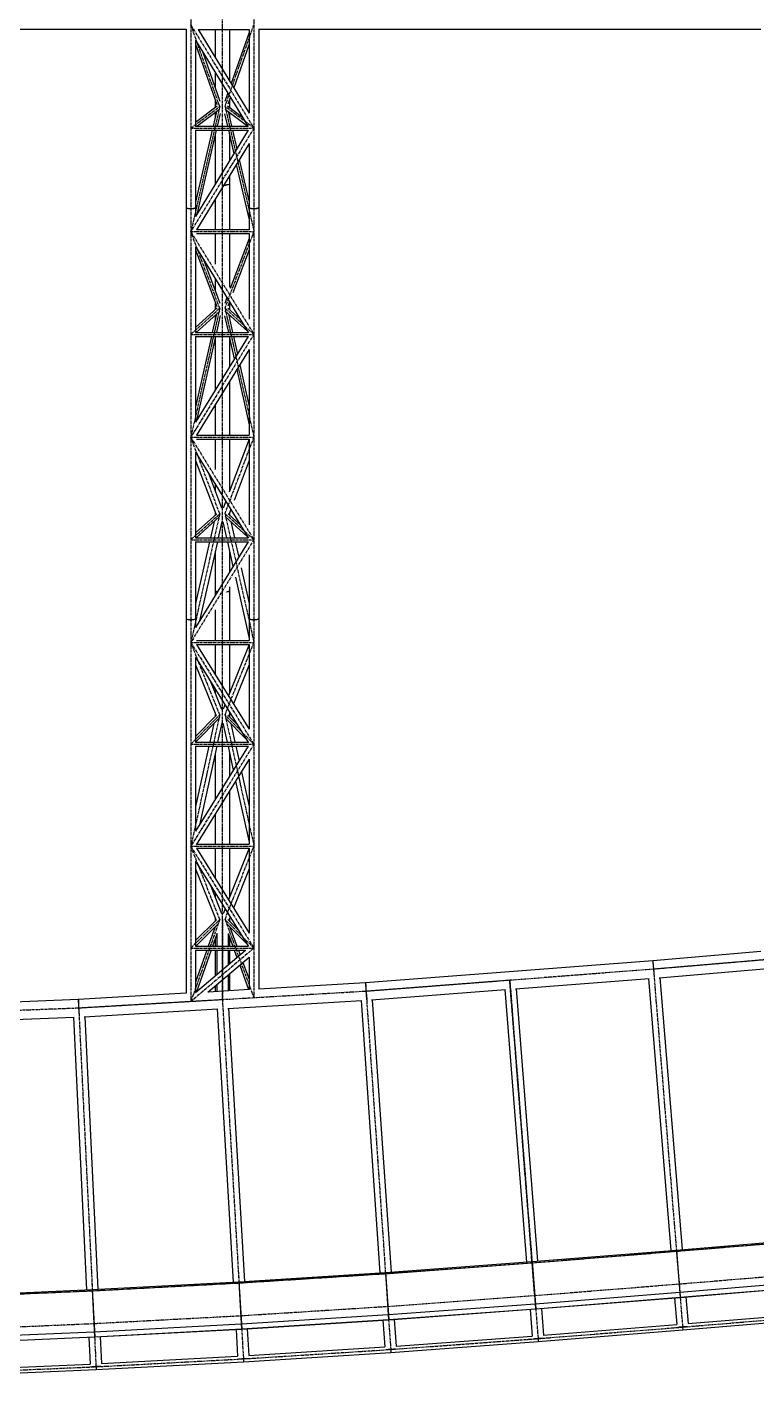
# Model space of a CAD drawing. Header units: millimetres. Extents: x 5143 to 30813, y 232 to 21408.
# Drawn here: x 19537 to 21620, y 262 to 4114 of the extents above; entities that cross this region are included whole.
import ezdxf

# ---------------------------------------------------------------- set-up
doc = ezdxf.new("R2010")
doc.units = ezdxf.units.MM
doc.header["$LTSCALE"] = 0.25
doc.linetypes.add('CENTER', pattern=[50.8, 31.75, -6.35, 6.35, -6.35])
doc.linetypes.add('XKITLINE00', pattern=[0])

msp = doc.modelspace()

# ---------------------------------------------------------------- linework, layer by layer
at = {"color": 8, "linetype": 'CENTER'}
for p, q in [((20095, 3666.9), (20095, 4835.7)), ((20005, 4780.4), (20005, 3598.6)), ((20185, 4780.4), (20185, 3598.6)), ((20087.5, 3887.2), (20005, 4120.6)), ((20005, 4120.6), (20185, 3825.1)), ((20102.5, 3887.2), (20185, 4120.6)), ((20087.5, 3887.2), (20005, 3530.1)), ((20005, 3825.1), (20087.5, 3887.2)), ((20102.5, 3887.2), (20185, 3530.1)), ((20185, 3825.1), (20102.5, 3887.2)), ((20185, 3825.1), (20005, 3530.1)), ((20005, 3825.1), (20185, 3825.1)), ((20095, 2505.2), (20095, 3666.9)), ((20005, 3598.6), (20005, 2425.1)), ((20185, 3598.6), (20185, 2425.1)), ((20087.5, 3311.2), (20005, 3530.1)), ((20005, 3530.1), (20185, 3236.7)), ((20005, 3530.1), (20185, 3530.1)), ((20102.5, 3311.2), (20185, 3530.1)), ((20087.5, 3311.2), (20005, 2943.3)), ((20005, 3236.7), (20087.5, 3311.2)), ((20102.5, 3311.2), (20185, 2943.3)), ((20185, 3236.7), (20102.5, 3311.2)), ((20185, 3236.7), (20005, 2943.3)), ((20005, 3236.7), (20185, 3236.7)), ((20005, 2943.3), (20185, 2650)), ((20005, 2943.3), (20185, 2943.3)), ((20087.5, 2724.4), (20005, 2943.3)), ((20102.5, 2724.4), (20185, 2943.3)), ((20087.5, 2724.4), (20005, 2357.1)), ((20005, 2650), (20087.5, 2724.4)), ((20102.5, 2724.4), (20185, 2357.1)), ((20185, 2650), (20102.5, 2724.4)), ((20185, 2650), (20005, 2357.1)), ((20005, 2650), (20185, 2650)), ((20095, 1336.6), (20095, 2505.2)), ((20005, 2425.1), (20005, 1331.4)), ((20185, 2425.1), (20185, 1341.9)), ((20005, 2357.1), (20185, 2066.2)), ((20005, 2357.1), (20185, 2357.1)), ((20087.5, 2150.3), (20005, 2357.1)), ((20102.5, 2150.3), (20185, 2357.1)), ((20087.5, 2150.3), (20005, 1775.2)), ((20005, 2066.2), (20087.5, 2150.3)), ((20102.5, 2150.3), (20185, 1775.2)), ((20185, 2066.2), (20102.5, 2150.3)), ((20185, 2066.2), (20005, 1775.2)), ((20005, 2066.2), (20185, 2066.2)), ((20087.5, 1566), (20005, 1775.2)), ((20005, 1775.2), (20185, 1484.3)), ((20005, 1775.2), (20185, 1775.2)), ((20102.5, 1566), (20185, 1775.2)), ((20087.5, 1566), (20005, 1331.4)), ((20005, 1484.3), (20087.5, 1566)), ((20095, 1566), (20095, 1336.6)), ((20102.5, 1566), (20185, 1341.9)), ((20185, 1484.3), (20102.5, 1566)), ((20185, 1484.3), (20005, 1331.4)), ((20005, 1484.3), (20185, 1484.3)), ((22145, 1493.3), (21325, 1423.8)), ((22145, 1493.3), (21325, 1423.8)), ((21735, 1458.5), (21325, 1423.8)), ((21325, 1423.8), (20505, 1360.6)), ((21325, 1423.8), (20505, 1360.6)), ((20915, 1392.2), (20505, 1360.6)), ((21325, 1423.8), (20915, 1392.2)), ((20986.1, 492.2), (20915, 1392.2)), ((20915, 1392.2), (20995.8, 369.1)), ((21325, 1423.8), (21398.3, 525.2)), ((21325, 1423.8), (21408.3, 402.1)), ((20505, 1360.6), (19685, 1312.6)), ((20505, 1360.6), (19685, 1312.6)), ((20505, 1360.6), (20095, 1336.6)), ((20505, 1360.6), (20566.8, 461.2)), ((20505, 1360.6), (20575.3, 338)), ((19685, 1312.6), (18865, 1281.4)), ((19685, 1312.6), (18865, 1281.4)), ((19685, 1312.6), (19275, 1297)), ((20095, 1336.6), (19685, 1312.6)), ((19685, 1312.6), (19728.5, 412.2)), ((19685, 1312.6), (19734.4, 288.8)), ((20095, 1336.6), (20147.8, 434.6)), ((20095, 1336.6), (20155, 311.3)), ((20979.1, 585.5), (21390.7, 618.5)), ((21390.7, 618.5), (21803.4, 652.9)), ((20560.4, 554.6), (20979.1, 585.5)), ((20142.3, 528), (20560.4, 554.6)), ((21398.3, 525.2), (21811.3, 559.6)), ((19305.8, 487.6), (19724, 505.7)), ((19724, 505.7), (20142.3, 528)), ((20986.1, 492.2), (21398.3, 525.2)), ((20566.8, 461.2), (20986.1, 492.2)), ((19728.5, 412.2), (20147.8, 434.6)), ((20147.8, 434.6), (20566.8, 461.2)), ((21408.3, 402.1), (21821.7, 436.5)), ((19309.4, 394.1), (19728.5, 412.2)), ((20995.8, 369.1), (21408.3, 402.1)), ((20575.3, 338), (20995.8, 369.1)), ((19734.4, 288.8), (20155, 311.3)), ((20155, 311.3), (20575.3, 338)), ((19314.1, 270.6), (19734.4, 288.8))]:
    msp.add_line(p, q, dxfattribs=at)
at = {"color": 8, "linetype": 'XKITLINE00'}
for p, q in [((18558.3, 4108.4), (19991.7, 4108.4)), ((19991.3, 4108.4), (19991.3, 3598.6)), ((20025.5, 4106.9), (20171.6, 4106.9)), ((20026.1, 4106.9), (20171.4, 3868.4)), ((20074.7, 4106.9), (20074.7, 4027.1)), ((20115.3, 4106.9), (20115.3, 3960.5)), ((20171.3, 4099.1), (20119.8, 3953.1)), ((20171.3, 4106.9), (20171.3, 3868.5)), ((20198.3, 4108.4), (21631.7, 4108.4)), ((20198.6, 4108.4), (20198.6, 3598.6)), ((20018.6, 4077.2), (20018.6, 3830.6)), ((20018.6, 4077.2), (20168.8, 3830.7)), ((20018.6, 4064.9), (20079.4, 3893.1)), ((20037, 4047.1), (20088, 3902.7)), ((20171.3, 4064.9), (20127.4, 3940.6)), ((20074.7, 3985.2), (20074.7, 3940.4)), ((20074.7, 3906.4), (20074.7, 3884.7)), ((20110.4, 3926.6), (20101.7, 3901.9)), ((20118, 3914.1), (20110.8, 3893.7)), ((20115.3, 3906.3), (20115.3, 3884.7)), ((20018.6, 3842.5), (20080.5, 3889.1)), ((20022, 3830.8), (20086.8, 3879.6)), ((20078.5, 3873.3), (20068.7, 3830.8)), ((20074.7, 3870.4), (20074.7, 3856.9)), ((20088.7, 3867.3), (20080.3, 3830.8)), ((20101.5, 3866.4), (20109.7, 3830.8)), ((20103, 3879.8), (20168, 3830.8)), ((20109.7, 3888.9), (20153.4, 3856)), ((20111.6, 3873.3), (20121.4, 3830.8)), ((20115.3, 3870.5), (20115.3, 3857.1)), ((20018.5, 3819.4), (20169, 3819.4)), ((20018.6, 3830.8), (20168.7, 3830.8)), ((20018.6, 3819.4), (20018.6, 3598.6)), ((20066, 3819.4), (20018.6, 3614.3)), ((20168.7, 3819.4), (20018.6, 3573.4)), ((20077.6, 3819.4), (20022.1, 3579.1)), ((20112.3, 3819.4), (20127.8, 3752.3)), ((20124, 3819.4), (20136.3, 3766.2)), ((20171.3, 3781.8), (20021.1, 3535.6)), ((20074.7, 3806.7), (20074.7, 3666.9)), ((20115.3, 3806.5), (20115.3, 3731.8)), ((20171.3, 3781.8), (20171.3, 3598.6)), ((20134.8, 3722), (20171.3, 3563.9)), ((20143.3, 3735.9), (20171.3, 3614.5)), ((20074.7, 3666.9), (20075, 3666.2)), ((20074.7, 3666.9), (20074.7, 3665.3)), ((20074.7, 3666.9), (20075, 3666.3)), ((20075, 3666.3), (20075.2, 3666.2)), ((20075, 3666.2), (20075.2, 3666)), ((20098.7, 3662.7), (20101.9, 3662.9)), ((20098.8, 3663), (20101.5, 3663.1)), ((20099.1, 3663.4), (20101.9, 3663.5)), ((20101.5, 3663.1), (20104.6, 3663.4)), ((20101.9, 3663.5), (20105.1, 3663.8)), ((20101.9, 3662.9), (20105.1, 3663.2)), ((20104.6, 3663.4), (20107.3, 3663.8)), ((20105.1, 3663.8), (20108, 3664.2)), ((20105.1, 3663.2), (20108, 3663.6)), ((20107.3, 3663.8), (20109.6, 3664.3)), ((20108, 3664.2), (20110.5, 3664.6)), ((20108, 3663.6), (20110.5, 3664.2)), ((20109.6, 3664.3), (20111, 3664.7)), ((20110.5, 3664.6), (20112.6, 3665.1)), ((20110.5, 3664.2), (20112.6, 3664.8)), ((20112.6, 3665.1), (20114.1, 3665.7)), ((20112.6, 3664.8), (20114.1, 3665.5)), ((20114.1, 3665.7), (20115, 3666.3)), ((20114.1, 3665.5), (20115, 3666.2)), ((20115.3, 3666.9), (20115, 3666.2)), ((20115.3, 3666.9), (20115, 3666.3)), ((20115.3, 3689.9), (20115.3, 3666.9)), ((20115.3, 3666.9), (20115.3, 3535.8)), ((20074.7, 3623.4), (20074.7, 3535.8)), ((19991.3, 3598.6), (19991.7, 3598.1)), ((19991.3, 3598.6), (19991.3, 2425.1)), ((19991.3, 3598.6), (19991.7, 3598)), ((19991.7, 3598.1), (19992.7, 3597.6)), ((19991.7, 3598), (19992.7, 3597.4)), ((19992.7, 3597.6), (19994.3, 3597.1)), ((19992.7, 3597.4), (19994.3, 3596.8)), ((19993.2, 3597.4), (19994.8, 3596.9)), ((19994.3, 3597.1), (19996.5, 3596.7)), ((19994.3, 3596.8), (19996.5, 3596.4)), ((19994.8, 3596.9), (19996.9, 3596.5)), ((19996.5, 3596.7), (19999.1, 3596.4)), ((19996.5, 3596.4), (19999.1, 3596)), ((19996.9, 3596.5), (19999.3, 3596.1)), ((19999.1, 3596.4), (20002, 3596.3)), ((19999.1, 3596), (20002, 3595.8)), ((19999.3, 3596.1), (20002.1, 3595.9)), ((20002, 3596.3), (20005, 3596.2)), ((20002, 3595.8), (20005, 3595.7)), ((20002.1, 3595.9), (20005, 3595.8)), ((20005, 3596.2), (20008, 3596.3)), ((20005, 3595.8), (20007.9, 3595.9)), ((20005, 3595.7), (20008, 3595.8)), ((20007.9, 3595.9), (20010.7, 3596.1)), ((20008, 3596.3), (20010.9, 3596.4)), ((20008, 3595.8), (20010.9, 3596)), ((20010.7, 3596.1), (20013.1, 3596.5)), ((20010.9, 3596.4), (20013.5, 3596.7)), ((20010.9, 3596), (20013.5, 3596.4)), ((20013.1, 3596.5), (20015.2, 3596.9)), ((20013.5, 3596.7), (20015.7, 3597.1)), ((20013.5, 3596.4), (20015.7, 3596.8)), ((20015.2, 3596.9), (20016.7, 3597.4)), ((20015.7, 3597.1), (20017.3, 3597.6)), ((20015.7, 3596.8), (20017.3, 3597.4)), ((20017.3, 3597.6), (20018.3, 3598.1)), ((20017.3, 3597.4), (20018.3, 3598)), ((20018.6, 3598.6), (20018.3, 3598.1)), ((20018.6, 3598.6), (20018.3, 3598)), ((20018.6, 3598.6), (20018.6, 3572.8)), ((20171.3, 3598.6), (20171.7, 3598.1)), ((20171.3, 3598.6), (20171.3, 3535.6)), ((20171.3, 3598.6), (20171.7, 3598)), ((20171.7, 3598.1), (20172.7, 3597.6)), ((20171.7, 3598), (20172.7, 3597.4)), ((20172.7, 3597.6), (20174.3, 3597.1)), ((20172.7, 3597.4), (20174.3, 3596.8)), ((20173.2, 3597.4), (20174.8, 3596.9)), ((20174.3, 3597.1), (20176.5, 3596.7)), ((20174.3, 3596.8), (20176.5, 3596.3)), ((20174.8, 3596.9), (20176.9, 3596.4)), ((20176.5, 3596.7), (20179.1, 3596.4)), ((20176.5, 3596.3), (20179.1, 3596)), ((20176.9, 3596.4), (20179.3, 3596.1)), ((20179.1, 3596.4), (20182, 3596.3)), ((20179.1, 3596), (20182, 3595.8)), ((20179.3, 3596.1), (20182.1, 3595.9)), ((20182, 3596.3), (20185, 3596.2)), ((20182, 3595.8), (20185, 3595.7)), ((20182.1, 3595.9), (20185, 3595.8)), ((20185, 3596.2), (20188, 3596.3)), ((20185, 3595.8), (20187.9, 3595.9)), ((20185, 3595.7), (20188, 3595.8)), ((20187.9, 3595.9), (20190.7, 3596.1)), ((20188, 3596.3), (20190.9, 3596.4)), ((20188, 3595.8), (20190.9, 3596)), ((20190.7, 3596.1), (20193.1, 3596.4)), ((20190.9, 3596.4), (20193.5, 3596.7)), ((20190.9, 3596), (20193.5, 3596.3)), ((20193.1, 3596.4), (20195.2, 3596.9)), ((20193.5, 3596.7), (20195.7, 3597.1)), ((20193.5, 3596.3), (20195.7, 3596.8)), ((20195.2, 3596.9), (20196.8, 3597.4)), ((20195.7, 3597.1), (20197.3, 3597.6)), ((20195.7, 3596.8), (20197.3, 3597.4)), ((20197.3, 3597.6), (20198.3, 3598.1)), ((20197.3, 3597.4), (20198.3, 3598)), ((20198.6, 3598.6), (20198.3, 3598.1)), ((20198.6, 3598.6), (20198.3, 3598)), ((20198.6, 3598.6), (20198.6, 2425.1)), ((20021, 3524.4), (20171.5, 3524.4)), ((20021.2, 3535.8), (20171.3, 3535.8)), ((20074.7, 3524.4), (20074.7, 3437.3)), ((20115.3, 3524.4), (20115.3, 3371.1)), ((20171.3, 3510), (20117.6, 3367.4)), ((20171.3, 3524.4), (20171.3, 3279.8)), ((20018.4, 3487.4), (20169.4, 3241.3)), ((20018.6, 3487), (20018.6, 3242.2)), ((20018.6, 3477.8), (20079.4, 3316.5)), ((20171.3, 3477.7), (20125.1, 3355.1)), ((20041.1, 3450.5), (20088, 3325.9)), ((20074.7, 3395.7), (20074.7, 3361.3)), ((20074.7, 3329.1), (20074.7, 3307.3)), ((20107.9, 3341.6), (20101.7, 3325.2)), ((20115.4, 3329.3), (20110.8, 3317.1)), ((20115.3, 3329), (20115.3, 3307.3)), ((20018.6, 3256.7), (20080, 3312.1)), ((20019.8, 3242.4), (20087.4, 3303.4)), ((20078.1, 3295), (20066.3, 3242.4)), ((20074.7, 3292), (20074.7, 3280)), ((20088.8, 3291), (20077.9, 3242.4)), ((20101.4, 3290), (20112.1, 3242.4)), ((20102.4, 3303.6), (20166.9, 3245.5)), ((20110.2, 3311.9), (20145.9, 3279.7)), ((20112, 3295), (20123.8, 3242.4)), ((20115.3, 3292), (20115.3, 3280.2)), ((20018.6, 3242.4), (20168.7, 3242.4)), ((20018.5, 3231), (20169.1, 3231)), ((20018.6, 3231), (20018.6, 2986.3)), ((20063.7, 3231), (20018.6, 3030)), ((20168.7, 3231), (20018.6, 2986.4)), ((20075.3, 3231), (20021.5, 2991)), ((20074.7, 3228.3), (20074.7, 3077.8)), ((20114.6, 3231), (20129.1, 3166.5)), ((20115.3, 3228.1), (20115.3, 3143.9)), ((20126.3, 3231), (20137.7, 3180.4)), ((20171.4, 3193.7), (20021.1, 2948.8)), ((20171.3, 3193.7), (20171.3, 2948.9)), ((20135.9, 3136), (20171.3, 2978.2)), ((20144.5, 3149.9), (20171.3, 3030.3)), ((20115.3, 3102.3), (20115.3, 2949)), ((20074.7, 3036.1), (20074.7, 2949)), ((20021, 2937.6), (20171.5, 2937.6)), ((20021.3, 2949), (20171.3, 2949)), ((20074.7, 2937.6), (20074.7, 2850.5)), ((20171.2, 2937.6), (20114.1, 2786.3)), ((20115.3, 2937.6), (20115.3, 2789.4)), ((20171.3, 2937.6), (20171.3, 2693)), ((20018.4, 2900.7), (20169.4, 2654.6)), ((20018.6, 2900.3), (20018.6, 2655.4)), ((20018.6, 2876.1), (20075.9, 2724.2)), ((20171.3, 2876.1), (20128.6, 2762.7)), ((20055.7, 2839.9), (20092.8, 2741.5)), ((20074.7, 2808.9), (20074.7, 2789.5)), ((20104.4, 2760.5), (20096.9, 2740.7)), ((20118.9, 2736.9), (20114.3, 2724.7)), ((20018.6, 2669.9), (20078.8, 2724.2)), ((20019.8, 2655.7), (20086.9, 2716.3)), ((20071.3, 2702.1), (20060.8, 2655.7)), ((20074.7, 2727.4), (20074.7, 2720.6)), ((20093.7, 2702.1), (20083.3, 2655.7)), ((20096.5, 2701.1), (20106.7, 2655.7)), ((20102.8, 2716.6), (20166.9, 2658.7)), ((20111.3, 2724.1), (20145.9, 2692.9)), ((20115.3, 2727.4), (20115.3, 2720.5)), ((20118.7, 2702.2), (20129.2, 2655.7)), ((20018.5, 2644.3), (20169.1, 2644.3)), ((20018.6, 2655.7), (20168.7, 2655.7)), ((20168.7, 2644.3), (20018.6, 2400.1)), ((20018.6, 2644.3), (20018.6, 2425.1)), ((20058.3, 2644.3), (20018.6, 2467.8)), ((20080.7, 2644.3), (20030, 2418.6)), ((20109.3, 2644.3), (20125.2, 2573.4)), ((20131.7, 2644.3), (20141.6, 2600.2)), ((20074.7, 2617.5), (20074.7, 2505.2)), ((20115.3, 2617.5), (20115.3, 2557.3)), ((20171.3, 2607), (20171.3, 2425.1)), ((20132, 2543), (20171.3, 2367.9)), ((20148.5, 2569.7), (20171.3, 2467.9)), ((20074.7, 2505.2), (20075, 2504.4)), ((20074.7, 2505.2), (20074.7, 2491.3)), ((20074.7, 2505.2), (20075, 2504.4)), ((20075, 2504.4), (20075.9, 2503.6)), ((20075, 2504.4), (20075.9, 2503.7)), ((20114.1, 2503.6), (20115, 2504.4)), ((20114.1, 2503.7), (20115, 2504.4)), ((20115.3, 2505.2), (20115, 2504.4)), ((20115.3, 2505.2), (20115, 2504.4)), ((20115.3, 2515.8), (20115.3, 2505.2)), ((20115.3, 2505.2), (20115.3, 2362.8)), ((20075.9, 2503.7), (20077.4, 2503)), ((20075.9, 2503.6), (20077.4, 2502.9)), ((20077.4, 2503), (20079.4, 2502.4)), ((20077.4, 2502.9), (20079.4, 2502.2)), ((20079.4, 2502.4), (20081.3, 2502)), ((20079.4, 2502.2), (20081.2, 2501.8)), ((20106.4, 2501.4), (20108, 2501.6)), ((20106.6, 2501.7), (20108, 2501.9)), ((20108, 2501.9), (20110.5, 2502.4)), ((20108, 2501.6), (20110.5, 2502.2)), ((20110.5, 2502.4), (20112.6, 2503)), ((20110.5, 2502.2), (20112.6, 2502.9)), ((20112.6, 2503), (20114.1, 2503.7)), ((20112.6, 2502.9), (20114.1, 2503.6)), ((20074.7, 2449.7), (20074.7, 2362.8)), ((19991.3, 2425.1), (19991.3, 1355.2)), ((19991.3, 2425.1), (19991.7, 2424.3)), ((19991.3, 2425.1), (19991.7, 2424.4)), ((19991.7, 2424.4), (19992.7, 2423.8)), ((19991.7, 2424.3), (19992.7, 2423.6)), ((19992.7, 2423.8), (19994.3, 2423.3)), ((19992.7, 2423.6), (19994.3, 2423)), ((19994.3, 2423.3), (19994.8, 2423.1)), ((19994.3, 2423.3), (19996.5, 2422.8)), ((19994.3, 2423), (19996.5, 2422.5)), ((19994.8, 2423.1), (19996.9, 2422.6)), ((19996.5, 2422.8), (19999.1, 2422.5)), ((19996.5, 2422.5), (19999.1, 2422.1)), ((19996.9, 2422.6), (19999.3, 2422.2)), ((19999.1, 2422.5), (20002, 2422.2)), ((19999.1, 2422.1), (20002, 2421.8)), ((19999.3, 2422.2), (20002.1, 2422)), ((20002, 2422.2), (20005, 2422.2)), ((20002, 2421.8), (20005, 2421.7)), ((20002.1, 2422), (20005, 2421.9)), ((20005, 2422.2), (20008, 2422.2)), ((20005, 2421.9), (20007.9, 2422)), ((20005, 2421.7), (20008, 2421.8)), ((20007.9, 2422), (20010.7, 2422.2)), ((20008, 2422.2), (20010.9, 2422.5)), ((20008, 2421.8), (20010.9, 2422.1)), ((20010.7, 2422.2), (20013.1, 2422.6)), ((20010.9, 2422.5), (20013.5, 2422.8)), ((20010.9, 2422.1), (20013.5, 2422.5)), ((20013.1, 2422.6), (20015.2, 2423.1)), ((20013.5, 2422.8), (20015.7, 2423.3)), ((20013.5, 2422.5), (20015.7, 2423)), ((20015.2, 2423.1), (20015.7, 2423.3)), ((20015.7, 2423.3), (20017.3, 2423.8)), ((20015.7, 2423), (20017.3, 2423.6)), ((20017.3, 2423.8), (20018.3, 2424.4)), ((20017.3, 2423.6), (20018.3, 2424.3)), ((20018.6, 2425.1), (20018.3, 2424.3)), ((20018.6, 2425.1), (20018.3, 2424.4)), ((20018.6, 2425.1), (20018.6, 2399.5)), ((20171.3, 2425.1), (20171.3, 2362.6)), ((20171.3, 2425.1), (20171.7, 2424.3)), ((20171.4, 2425), (20171.7, 2424.4)), ((20171.7, 2424.4), (20172.7, 2423.8)), ((20171.7, 2424.3), (20172.7, 2423.6)), ((20172.7, 2423.8), (20174.3, 2423.3)), ((20172.7, 2423.6), (20174.3, 2423)), ((20174.3, 2423.3), (20176.5, 2422.8)), ((20174.3, 2423), (20176.5, 2422.5)), ((20174.4, 2423.3), (20174.8, 2423.1)), ((20174.8, 2423.1), (20176.9, 2422.6)), ((20176.5, 2422.8), (20179.1, 2422.5)), ((20176.5, 2422.5), (20179.1, 2422.1)), ((20176.9, 2422.6), (20179.3, 2422.2)), ((20179.1, 2422.5), (20182, 2422.2)), ((20179.1, 2422.1), (20182, 2421.8)), ((20179.3, 2422.2), (20182.1, 2422)), ((20182, 2422.2), (20185, 2422.2)), ((20182, 2421.8), (20185, 2421.7)), ((20182.1, 2422), (20185, 2421.9)), ((20185, 2422.2), (20188, 2422.2)), ((20185, 2421.9), (20187.9, 2422)), ((20185, 2421.7), (20188, 2421.8)), ((20187.9, 2422), (20190.7, 2422.2)), ((20188, 2422.2), (20190.9, 2422.5)), ((20188, 2421.8), (20190.9, 2422.1)), ((20190.7, 2422.2), (20193.1, 2422.6)), ((20190.9, 2422.5), (20193.5, 2422.8)), ((20190.9, 2422.1), (20193.5, 2422.5)), ((20193.1, 2422.6), (20195.2, 2423.1)), ((20193.5, 2422.8), (20195.7, 2423.3)), ((20193.5, 2422.5), (20195.7, 2423)), ((20195.2, 2423.1), (20195.6, 2423.3)), ((20195.7, 2423.3), (20197.3, 2423.8)), ((20195.7, 2423), (20197.3, 2423.6)), ((20197.3, 2423.8), (20198.3, 2424.4)), ((20197.3, 2423.6), (20198.3, 2424.3)), ((20198.6, 2425.1), (20198.3, 2424.3)), ((20198.6, 2425), (20198.3, 2424.4)), ((20198.6, 2425.1), (20198.6, 1367.2)), ((20020.9, 2351.4), (20171.5, 2351.4)), ((20021.3, 2362.8), (20171.3, 2362.8)), ((20021.3, 2351.4), (20171.3, 2109)), ((20074.7, 2351.4), (20074.7, 2265.2)), ((20171, 2351.4), (20112.3, 2204.4)), ((20115.3, 2351.4), (20115.3, 2211.9)), ((20171.3, 2351.4), (20171.3, 2108.9)), ((20018.4, 2314.7), (20169.4, 2070.6)), ((20018.6, 2314.3), (20018.6, 2071.6)), ((20018.6, 2293.4), (20075.9, 2149.9)), ((20171.3, 2293.4), (20126.6, 2181.3)), ((20061.5, 2245.1), (20092.7, 2166.8)), ((20074.7, 2223.7), (20074.7, 2212)), ((20102.2, 2179.2), (20097, 2166.1)), ((20078.5, 2149.2), (20018.6, 2088.2)), ((20087.6, 2142.3), (20018.6, 2072)), ((20070.8, 2125.2), (20059, 2071.9)), ((20074.7, 2152.9), (20074.7, 2145.3)), ((20075.3, 2146), (20075.3, 2145.9)), ((20093.6, 2127.1), (20081.4, 2071.9)), ((20096.6, 2126.1), (20108.5, 2071.9)), ((20103.9, 2140.9), (20163.8, 2079.7)), ((20111, 2149.8), (20136.7, 2123.6)), ((20116.5, 2156.1), (20114.2, 2150.3)), ((20114.6, 2146.5), (20114.7, 2146)), ((20115.3, 2152.9), (20115.3, 2145.4)), ((20119.2, 2125.3), (20131, 2071.9)), ((20018.5, 2060.5), (20169.1, 2060.5)), ((20018.6, 2071.9), (20168.6, 2071.9)), ((20018.6, 2060.5), (20018.6, 1817.8)), ((20056.5, 2060.5), (20018.6, 1888.2)), ((20168.7, 2060.5), (20018.6, 1818)), ((20078.9, 2060.5), (20029.4, 1835.4)), ((20111.1, 2060.5), (20126.2, 1991.8)), ((20133.5, 2060.5), (20142.7, 2018.5)), ((20171.7, 2023.9), (20020.4, 1779.4)), ((20074.7, 2041.2), (20074.7, 1908.6)), ((20115.3, 2041.2), (20115.3, 1974.2)), ((20171.3, 2023.4), (20171.3, 1780.7)), ((20149.4, 1987.9), (20171.3, 1888.3)), ((20115.3, 1932.8), (20115.3, 1780.9)), ((20132.9, 1961.2), (20171.3, 1786.3)), ((20074.7, 1867.2), (20074.7, 1780.9)), ((20021.3, 1780.9), (20171.3, 1780.9)), ((20020.9, 1769.5), (20171.5, 1769.5)), ((20021.3, 1769.5), (20171.3, 1527)), ((20074.7, 1769.5), (20074.7, 1683.3)), ((20171, 1769.5), (20112.7, 1621.8)), ((20115.3, 1769.5), (20115.3, 1628.2)), ((20171.3, 1769.5), (20171.3, 1527)), ((20018.4, 1732.8), (20169.4, 1488.8)), ((20018.6, 1732.4), (20018.6, 1489.7)), ((20018.6, 1710.7), (20075.9, 1565.6)), ((20171.3, 1710.8), (20127.1, 1598.6)), ((20060, 1665.6), (20092.6, 1582.9)), ((20074.7, 1641.8), (20074.7, 1628.3)), ((20102.8, 1596.4), (20097.2, 1582.2)), ((20018.6, 1505.7), (20078.5, 1565)), ((20018.8, 1490), (20083.7, 1554.3)), ((20074, 1544.6), (20054.7, 1490)), ((20074.7, 1568.6), (20074.7, 1561.2)), ((20107.3, 1553.2), (20164.6, 1496.5)), ((20111, 1565.5), (20139.2, 1537.6)), ((20117.1, 1573.2), (20114.3, 1566)), ((20115.3, 1568.6), (20115.3, 1561.2)), ((20116.6, 1544), (20136.5, 1490)), ((20078.9, 1524.3), (20066.8, 1490)), ((20074.7, 1512.4), (20074.7, 1490)), ((20078.9, 1527.2), (20078.9, 1490)), ((20111.1, 1526.2), (20111.1, 1490)), ((20111.1, 1526.1), (20124.4, 1490)), ((20115.3, 1514.8), (20115.3, 1490)), ((20018.5, 1478.6), (20162.3, 1478.6)), ((20018.6, 1490), (20168.6, 1490)), ((20018.6, 1478.6), (20018.6, 1357)), ((20018.6, 1357.3), (20161.4, 1478.6)), ((20050.7, 1478.6), (20018.6, 1387.3)), ((20062.8, 1478.6), (20020.8, 1359.1)), ((20074.7, 1478.6), (20074.7, 1404.9)), ((20078.9, 1478.6), (20078.9, 1408.5)), ((20111.1, 1478.6), (20111.1, 1435.9)), ((20115.3, 1478.6), (20115.3, 1439.4)), ((20128.6, 1478.6), (20136.4, 1457.4)), ((20140.7, 1478.6), (20145.6, 1465.2)), ((21322.8, 1449.1), (21631.3, 1475.2)), ((20053.2, 1358), (20171.7, 1458.6)), ((20144.5, 1435.5), (20169.9, 1366.4)), ((20153.7, 1443.3), (20171.3, 1395.4)), ((20171.3, 1458.3), (20171.3, 1365.7)), ((20503, 1385.9), (21323, 1449.1)), ((21322.8, 1449.1), (21322.9, 1448.8)), ((21322.9, 1448.8), (21323, 1447.8)), ((21323, 1449.1), (21323.1, 1448.8)), ((21323, 1447.8), (21323.1, 1446.3)), ((21323.1, 1448.8), (21323.1, 1447.8)), ((21323.1, 1447.8), (21323.6, 1441.7)), ((21323.1, 1446.3), (21327, 1400.4)), ((21323.6, 1441.7), (21324.1, 1435.3)), ((21324.1, 1435.3), (21326.8, 1400.3)), ((21341.2, 1399.6), (21723, 1432)), ((20111.1, 1407.2), (20111.1, 1363)), ((20115.3, 1410.7), (20115.3, 1363.2)), ((20931.2, 1367.9), (21312.9, 1397.3)), ((21311, 1397.2), (21374.3, 620.6)), ((21311, 1397.2), (21374.3, 620.6)), ((21325.4, 1419.1), (21325.4, 1419.1)), ((21325.4, 1418.9), (21325.4, 1419)), ((21343.1, 1399.8), (21406.5, 623.2)), ((21343.2, 1399.8), (21406.5, 623.2)), ((19683.8, 1338), (19991.3, 1356)), ((20018.6, 1357.6), (20019, 1357.6)), ((20055.3, 1359.7), (20171.3, 1366.5)), ((20074.7, 1376.2), (20074.7, 1360.9)), ((20078.9, 1379.8), (20078.9, 1361.1)), ((20198.6, 1368.1), (20503.5, 1385.9)), ((20503, 1385.9), (20503.1, 1385.6)), ((20503.1, 1385.6), (20503.1, 1384.7)), ((20503.1, 1384.7), (20503.3, 1383.2)), ((20503.3, 1383.2), (20503.4, 1381.1)), ((20503.4, 1381.1), (20503.6, 1378.5)), ((20503.5, 1385.9), (20503.5, 1385.6)), ((20503.5, 1385.6), (20503.6, 1384.7)), ((20503.6, 1384.7), (20503.7, 1383.2)), ((20503.6, 1378.5), (20503.8, 1375.5)), ((20503.7, 1383.2), (20503.8, 1381.1)), ((20503.8, 1381.1), (20503.9, 1378.5)), ((20503.8, 1375.5), (20504.1, 1372.1)), ((20503.9, 1378.5), (20504.1, 1375.5)), ((20504.1, 1375.5), (20504.3, 1372.1)), ((20504.1, 1372.1), (20504.4, 1368.4)), ((20504.3, 1372.1), (20504.5, 1368.4)), ((20504.4, 1368.4), (20506.8, 1337.2)), ((20504.5, 1368.4), (20504.8, 1364.6)), ((20504.8, 1364.6), (20506.4, 1337.2)), ((20505.3, 1355.9), (20505.4, 1355.9)), ((20505.3, 1355.8), (20505.4, 1355.8)), ((20520.9, 1336.3), (20902.8, 1365.8)), ((20900.9, 1365.6), (20962.4, 587.7)), ((20900.9, 1365.6), (20962.3, 587.7)), ((20933.1, 1368.1), (20994.5, 590.1)), ((20933.1, 1368.1), (20994.5, 590.1)), ((18864, 1306.7), (19683.8, 1338)), ((19683.6, 1336.7), (19683.7, 1335.2)), ((19683.7, 1335.2), (19683.8, 1333.1)), ((19683.8, 1333.1), (19683.9, 1330.5)), ((19683.9, 1330.5), (19684.1, 1327.5)), ((19684.1, 1336.8), (19684.1, 1335.2)), ((19684.1, 1335.2), (19684.2, 1333.2)), ((19684.1, 1327.5), (19684.3, 1324.1)), ((19684.2, 1333.1), (19684.3, 1330.6)), ((19684.3, 1330.6), (19684.4, 1327.5)), ((19684.3, 1324.1), (19686.4, 1289.2)), ((19684.4, 1327.5), (19684.6, 1324.1)), ((19684.6, 1324.1), (19684.7, 1320.5)), ((19684.7, 1320.5), (19684.8, 1316.6)), ((19684.8, 1316.6), (19685.9, 1289.2)), ((19700.4, 1288.1), (20082.3, 1310.4)), ((20080.4, 1310.3), (20126, 530.5)), ((20110.6, 1312.1), (20492.6, 1334.4)), ((20112.6, 1312.2), (20158.2, 532.4)), ((20490.6, 1334.3), (20544, 556.9)), ((20522.8, 1336.5), (20576.3, 559.2)), ((19290.2, 1272.1), (19672, 1286.7)), ((19670.1, 1286.6), (19707.7, 508.3)), ((19670.1, 1286.6), (19707.7, 508.3)), ((19685.2, 1308), (19685.3, 1308)), ((19685.2, 1307.8), (19685.3, 1307.8)), ((19702.3, 1288.2), (19739.9, 509.9)), ((19702.3, 1288.2), (19739.9, 509.9)), ((21390.4, 621.9), (21803.1, 656.2)), ((21390.4, 621.8), (21803.1, 656.1)), ((20978.9, 588.9), (21390.4, 621.9)), ((20978.9, 588.8), (21390.4, 621.8)), ((20979.1, 585.5), (21390.7, 618.5)), ((21390.4, 621.9), (21401.2, 486.8)), ((21390.4, 621.9), (21401.6, 486.9)), ((21390.7, 618.5), (21803.4, 652.9)), ((20560.1, 558), (20978.9, 588.9)), ((20560.2, 557.8), (20978.9, 588.8)), ((20560.4, 554.6), (20979.1, 585.5)), ((20978.9, 588.9), (20989.7, 453.8)), ((20978.9, 588.9), (20988.9, 453.8)), ((20978.9, 588.8), (20978.9, 588.8)), ((20978.9, 588.8), (20978.9, 588.8)), ((20142.1, 531.4), (20560.2, 558)), ((20142.1, 531.2), (20560.2, 557.8)), ((20142.3, 528), (20560.4, 554.6)), ((20560.1, 558), (20570.1, 422.9)), ((20560.2, 558), (20568.8, 422.8)), ((20560.2, 557.8), (20560.2, 557.8)), ((20560.2, 557.8), (20560.2, 557.8)), ((19305.7, 491), (19723.8, 509)), ((19305.7, 490.8), (19723.8, 508.9)), ((19305.8, 487.6), (19724, 505.7)), ((19723.8, 509), (20142.1, 531.4)), ((19723.8, 508.9), (20142.1, 531.2)), ((19723.8, 509), (19729.7, 373.7)), ((19723.8, 509), (19731, 373.7)), ((19723.8, 508.9), (19723.8, 508.9)), ((19723.8, 508.9), (19723.8, 508.9)), ((19724, 505.7), (20142.3, 528)), ((20142.1, 531.4), (20150.7, 396.2)), ((20142.1, 531.4), (20149.4, 396.1)), ((20142.1, 531.2), (20142.1, 531.2)), ((20142.1, 531.2), (20142.1, 531.2)), ((20988.5, 468.6), (21400, 501.7)), ((21400.4, 501.7), (21813.1, 536)), ((21401.6, 487.4), (21814.3, 521.7)), ((21401.6, 486.9), (21814.3, 521.2)), ((20569, 437.7), (20987.8, 468.6)), ((20989.7, 454.3), (21401.2, 487.3)), ((20989.7, 453.8), (21401.2, 486.8)), ((21385.3, 485.6), (21391.6, 409.2)), ((21417.5, 488.2), (21423.7, 411.9)), ((20149.8, 411), (20567.8, 437.6)), ((20570.1, 423.3), (20988.8, 454.3)), ((20570.1, 422.9), (20988.9, 453.8)), ((20585.6, 424), (20590.8, 347.6)), ((20973, 452.6), (20979, 376.2)), ((21005.2, 455.1), (21011.2, 378.7)), ((21409, 393.8), (21822.4, 428.2)), ((21423.7, 411.9), (21804.9, 443.6)), ((19310.9, 370.5), (19729, 388.5)), ((19730.2, 388.6), (20148.6, 410.9)), ((19731, 374.2), (20149.3, 396.6)), ((19731, 373.7), (20149.4, 396.1)), ((20133.9, 395.3), (20138.4, 318.8)), ((20150.7, 396.6), (20568.8, 423.2)), ((20150.7, 396.2), (20568.8, 422.8)), ((20166.1, 397.1), (20170.6, 320.7)), ((20553.3, 421.8), (20558.6, 345.4)), ((20996.5, 360.7), (21409, 393.8)), ((21011.2, 378.7), (21391.6, 409.2)), ((21394.6, 401.6), (21394.9, 401.6)), ((21394.9, 401.6), (21396.9, 401.9)), ((21395.2, 401.6), (21395.4, 401.6)), ((21395.4, 401.6), (21397.3, 401.9)), ((21396.9, 401.9), (21399.3, 402.3)), ((21397.3, 401.9), (21399.6, 402.3)), ((21399.3, 402.3), (21402.1, 402.6)), ((21399.6, 402.3), (21402.3, 402.6)), ((21402.1, 402.6), (21405.1, 402.9)), ((21402.3, 402.6), (21405.2, 402.9)), ((21405.1, 402.9), (21408.2, 403.2)), ((21405.2, 402.9), (21408.3, 403.1)), ((21408.2, 403.2), (21411.4, 403.4)), ((21408.3, 403.1), (21411.3, 403.4)), ((21408.3, 403.1), (21408.3, 402.2)), ((21408.3, 403.1), (21408.3, 402.2)), ((21408.3, 402.1), (21409, 393.8)), ((21408.3, 402.1), (21409, 393.8)), ((21411.3, 403.4), (21414.2, 403.5)), ((21411.4, 403.4), (21414.4, 403.6)), ((21414.2, 403.5), (21416.9, 403.7)), ((21414.4, 403.6), (21417.2, 403.7)), ((21416.9, 403.7), (21419.3, 403.7)), ((21417.2, 403.7), (21419.7, 403.8)), ((21419.3, 403.7), (21421.2, 403.7)), ((21419.7, 403.8), (21421.7, 403.8)), ((21421.2, 403.7), (21421.4, 403.7)), ((21421.7, 403.8), (21422, 403.8)), ((19311.5, 356.1), (19729.7, 374.2)), ((19311.5, 355.6), (19729.7, 373.7)), ((19714.2, 373), (19717.9, 296.5)), ((19746.5, 374.6), (19750.2, 298.1)), ((20575.9, 329.6), (20996.4, 360.7)), ((20590.8, 347.6), (20979.1, 376.3)), ((20982, 368.5), (20982.4, 368.6)), ((20982.4, 368.6), (20984.4, 368.9)), ((20982.7, 368.6), (20982.8, 368.6)), ((20982.8, 368.6), (20984.8, 368.9)), ((20984.4, 368.9), (20986.8, 369.2)), ((20984.8, 368.9), (20987.1, 369.2)), ((20986.8, 369.2), (20989.6, 369.5)), ((20987.1, 369.2), (20989.8, 369.5)), ((20989.6, 369.5), (20992.6, 369.8)), ((20989.8, 369.5), (20992.7, 369.8)), ((20992.6, 369.8), (20995.7, 370.1)), ((20992.7, 369.8), (20995.7, 370)), ((20995.7, 370.1), (20998.9, 370.3)), ((20995.7, 370), (20998.8, 370.3)), ((20995.7, 370), (20996.5, 360.7)), ((20995.7, 370), (20996.4, 360.7)), ((20998.8, 370.3), (21001.7, 370.4)), ((20998.9, 370.3), (21001.9, 370.5)), ((21001.7, 370.4), (21004.4, 370.6)), ((21001.9, 370.5), (21004.7, 370.6)), ((21004.4, 370.6), (21006.7, 370.6)), ((21004.7, 370.6), (21007.1, 370.7)), ((21006.7, 370.6), (21008.7, 370.6)), ((21007.1, 370.7), (21009.1, 370.7)), ((21008.7, 370.6), (21008.9, 370.6)), ((21009.1, 370.7), (21009.5, 370.7)), ((19750.1, 298.1), (20138.4, 318.8)), ((20141.2, 311), (20141.6, 311)), ((20141.6, 311), (20143.5, 311.3)), ((20141.8, 311), (20142, 311)), ((20142, 311), (20143.9, 311.3)), ((20143.5, 311.3), (20146, 311.6)), ((20143.9, 311.3), (20146.3, 311.6)), ((20146, 311.6), (20148.8, 311.8)), ((20146.3, 311.6), (20149, 311.8)), ((20148.8, 311.8), (20151.8, 312.1)), ((20149, 311.8), (20151.9, 312)), ((20151.8, 312.1), (20154.9, 312.3)), ((20151.9, 312), (20154.9, 312.2)), ((20154.9, 312.3), (20158.1, 312.4)), ((20154.9, 312.2), (20158, 312.4)), ((20154.9, 312.2), (20155.5, 302.9)), ((20154.9, 312.2), (20155.4, 302.9)), ((20155.5, 302.9), (20575.8, 329.6)), ((20158, 312.4), (20160.9, 312.5)), ((20158.1, 312.4), (20161.1, 312.6)), ((20160.9, 312.5), (20163.6, 312.6)), ((20161.1, 312.6), (20163.9, 312.6)), ((20163.6, 312.6), (20166, 312.6)), ((20163.9, 312.6), (20166.3, 312.6)), ((20166, 312.6), (20167.9, 312.6)), ((20166.3, 312.6), (20168.4, 312.6)), ((20167.9, 312.6), (20168.1, 312.6)), ((20168.4, 312.6), (20168.7, 312.6)), ((20170.6, 320.7), (20558.6, 345.4)), ((20561.5, 337.6), (20561.8, 337.6)), ((20561.8, 337.6), (20563.8, 337.9)), ((20562.1, 337.6), (20562.3, 337.7)), ((20562.3, 337.7), (20564.2, 337.9)), ((20563.8, 337.9), (20566.3, 338.2)), ((20564.2, 337.9), (20566.6, 338.2)), ((20566.3, 338.2), (20569.1, 338.5)), ((20566.6, 338.2), (20569.3, 338.5)), ((20569.1, 338.5), (20572.1, 338.8)), ((20569.3, 338.5), (20572.2, 338.8)), ((20572.1, 338.8), (20575.2, 339)), ((20572.2, 338.8), (20575.2, 339)), ((20575.2, 339), (20578.4, 339.2)), ((20575.2, 339), (20578.3, 339.2)), ((20575.2, 339), (20575.8, 329.6)), ((20575.2, 339), (20575.9, 329.6)), ((20578.3, 339.2), (20581.2, 339.3)), ((20578.4, 339.2), (20581.4, 339.4)), ((20581.2, 339.3), (20583.9, 339.4)), ((20581.4, 339.4), (20584.2, 339.5)), ((20583.9, 339.4), (20586.2, 339.5)), ((20584.2, 339.5), (20586.6, 339.5)), ((20586.2, 339.5), (20588.2, 339.4)), ((20586.6, 339.5), (20588.6, 339.5)), ((20588.2, 339.4), (20588.4, 339.4)), ((20588.6, 339.5), (20589, 339.5)), ((19314.5, 262.3), (19734.8, 280.4)), ((19329.9, 279.7), (19718, 296.5)), ((19720.7, 288.7), (19721, 288.7)), ((19721, 288.7), (19723, 289)), ((19721.3, 288.7), (19721.5, 288.7)), ((19721.5, 288.7), (19723.4, 289)), ((19723, 289), (19725.4, 289.2)), ((19723.4, 289), (19725.8, 289.2)), ((19725.4, 289.2), (19728.2, 289.4)), ((19725.8, 289.2), (19728.4, 289.4)), ((19728.2, 289.4), (19731.3, 289.6)), ((19728.4, 289.4), (19731.4, 289.6)), ((19731.3, 289.6), (19734.4, 289.8)), ((19731.4, 289.6), (19734.4, 289.8)), ((19734.4, 289.8), (19737.5, 290)), ((19734.4, 289.8), (19737.4, 289.9)), ((19734.4, 289.8), (19734.8, 280.4)), ((19734.4, 289.8), (19734.9, 280.4)), ((19734.9, 280.4), (20155.4, 302.9)), ((19737.4, 289.9), (19740.4, 290)), ((19737.5, 290), (19740.6, 290)), ((19740.4, 290), (19743.1, 290)), ((19740.6, 290), (19743.4, 290.1)), ((19743.1, 290), (19745.4, 290)), ((19743.4, 290.1), (19745.8, 290.1)), ((19745.4, 290), (19747.4, 290)), ((19745.8, 290.1), (19747.8, 290)), ((19747.4, 290), (19747.5, 290)), ((19747.8, 290), (19748.2, 290))]:
    msp.add_line(p, q, dxfattribs=at)
for centre in [(20087.5, 3887.2), (20087.5, 3887.2), (20087.5, 3887.2), (20102.5, 3887.2), (20102.5, 3887.2), (20102.5, 3887.2), (20005, 3825.1), (20005, 3825.1), (20185, 3825.1), (20185, 3825.1), (20185, 3825.1), (20185, 3825.1), (20095, 3666.9), (20095, 3666.9), (20005, 3598.6), (20005, 3598.6), (20185, 3598.6), (20185, 3598.6), (20005, 3530.1), (20005, 3530.1), (20005, 3530.1), (20005, 3530.1), (20005, 3530.1), (20185, 3530.1), (20185, 3530.1), (20185, 3530.1), (20087.5, 3311.2), (20087.5, 3311.2), (20087.5, 3311.2), (20102.5, 3311.2), (20102.5, 3311.2), (20102.5, 3311.2), (20005, 3236.7), (20005, 3236.7), (20185, 3236.7), (20185, 3236.7), (20185, 3236.7), (20185, 3236.7), (20005, 2943.3), (20005, 2943.3), (20005, 2943.3), (20005, 2943.3), (20005, 2943.3), (20185, 2943.3), (20185, 2943.3), (20185, 2943.3), (20087.5, 2724.4), (20087.5, 2724.4), (20087.5, 2724.4), (20102.5, 2724.4), (20102.5, 2724.4), (20102.5, 2724.4), (20005, 2650), (20005, 2650), (20185, 2650), (20185, 2650), (20185, 2650), (20185, 2650), (20095, 2505.2), (20095, 2505.2), (20005, 2425.1), (20005, 2425.1), (20185, 2425.1), (20185, 2425.1), (20005, 2357.1), (20005, 2357.1), (20005, 2357.1), (20005, 2357.1), (20005, 2357.1), (20185, 2357.1), (20185, 2357.1), (20185, 2357.1), (20087.5, 2150.3), (20087.5, 2150.3), (20087.5, 2150.3), (20102.5, 2150.3), (20102.5, 2150.3), (20102.5, 2150.3), (20005, 2066.2), (20005, 2066.2), (20185, 2066.2), (20185, 2066.2), (20185, 2066.2), (20185, 2066.2), (20005, 1775.2), (20005, 1775.2), (20005, 1775.2), (20005, 1775.2), (20005, 1775.2), (20185, 1775.2), (20185, 1775.2), (20185, 1775.2), (20087.5, 1566), (20087.5, 1566), (20087.5, 1566), (20095, 1566), (20102.5, 1566), (20102.5, 1566), (20102.5, 1566), (20005, 1484.3), (20005, 1484.3), (20185, 1484.3), (20185, 1484.3), (20185, 1484.3), (20185, 1484.3), (20915, 1392.2), (20915, 1392.2), (20915, 1392.2), (20915, 1392.2), (20915, 1392.2), (21325, 1423.8), (21325, 1423.8), (21325, 1423.8), (21325, 1423.8), (21325, 1423.8), (21325, 1423.8), (21325, 1423.8), (21325, 1423.8), (21325, 1423.8), (21325, 1423.8), (20505, 1360.6), (20505, 1360.6), (20505, 1360.6), (20505, 1360.6), (20505, 1360.6), (20505, 1360.6), (20505, 1360.6), (20505, 1360.6), (20505, 1360.6), (20505, 1360.6), (19685, 1312.6), (19685, 1312.6), (19685, 1312.6), (19685, 1312.6), (19685, 1312.6), (19685, 1312.6), (19685, 1312.6), (19685, 1312.6), (19685, 1312.6), (19685, 1312.6), (20005, 1331.4), (20005, 1331.4), (20005, 1331.4), (20095, 1336.6), (20095, 1336.6), (20095, 1336.6), (20095, 1336.6), (20095, 1336.6), (20095, 1336.6), (20095, 1336.6), (20185, 1341.9), (20185, 1341.9), (21390.7, 618.5), (21390.7, 618.5), (20979.1, 585.5), (20979.1, 585.5), (20560.4, 554.6), (20560.4, 554.6), (19724, 505.7), (19724, 505.7), (20142.3, 528), (20142.3, 528), (21398.3, 525.2), (21398.3, 525.2), (21398.3, 525.2), (20986.1, 492.2), (20986.1, 492.2), (20986.1, 492.2), (20147.8, 434.6), (20147.8, 434.6), (20147.8, 434.6), (20566.8, 461.2), (20566.8, 461.2), (20566.8, 461.2), (19728.5, 412.2), (19728.5, 412.2), (19728.5, 412.2), (21408.3, 402.1), (21408.3, 402.1), (21408.3, 402.1), (20995.8, 369.1), (20995.8, 369.1), (20995.8, 369.1), (20155, 311.3), (20155, 311.3), (20155, 311.3), (20575.3, 338), (20575.3, 338), (20575.3, 338), (19734.4, 288.8), (19734.4, 288.8), (19734.4, 288.8)]:
    msp.add_circle(centre, 0.05, dxfattribs=at)

doc.saveas('drawing.dxf')
